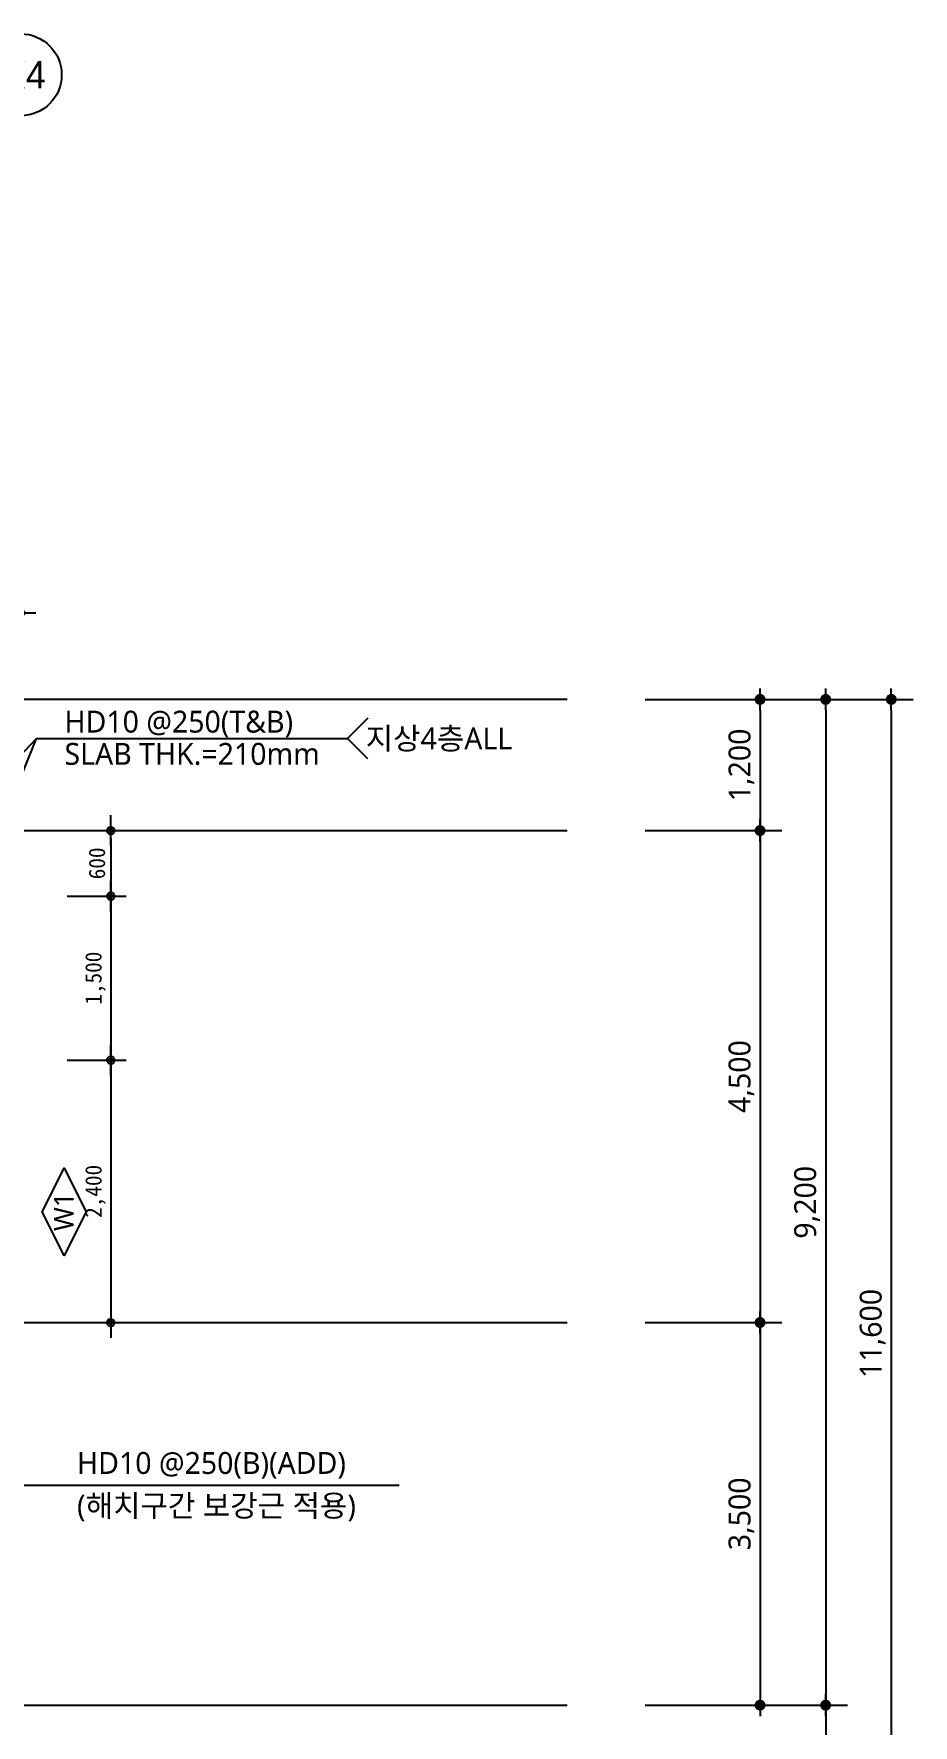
# Model space of a CAD drawing. Extents: x 4530 to 250084, y -28397 to -2308.
# Drawn here: x 149851 to 157893, y -17779 to -2308 of the extents above; entities that cross this region are included whole.
import ezdxf
from ezdxf.enums import TextEntityAlignment as Align

# ---------------------------------------------------------------- set-up
doc = ezdxf.new("R2010")
doc.units = 0
doc.header["$LTSCALE"] = 100
doc.header["$MEASUREMENT"] = 0
doc.header["$PDMODE"] = 34
doc.header["$PDSIZE"] = 3
doc.layers.get('0').update_dxf_attribs({"linetype": 'CONTINUOUS'})
doc.layers.get('Defpoints').update_dxf_attribs({"color": 171, "linetype": 'CONTINUOUS'})
for name, color, linetype in [('buble', 3, 'CONTINUOUS'), ('cen', 1, 'CONTINUOUS'), ('DIM', 1, 'CONTINUOUS'), ('S_SYM', 6, 'CONTINUOUS'), ('S_SYM(W)', 5, 'CONTINUOUS'), ('S_TXT(W)', 2, 'CONTINUOUS'), ('SDIM', 1, 'CONTINUOUS'), ('TEXT-02', 3, 'CONTINUOUS')]:
    doc.layers.add(name, color=color, linetype=linetype)
doc.styles.add('EUN-STYLE1', font='malgun.ttf')
doc.styles.add('HY울릉도M', font='')
doc.styles.get("Standard").update_dxf_attribs({"font": 'malgun.ttf'})
doc.styles.add('WL', font='')
doc.styles.add('돋움', font='')
doc.styles.get('HY울릉도M').set_extended_font_data('HY울릉도M')
doc.styles.get('WL').set_extended_font_data('Dotum')
doc.styles.get('돋움').set_extended_font_data('DotumChe')
doc.dimstyles.new('YenaA1-100', dxfattribs={"dimscale": 100, "dimtxt": 2, "dimasz": 1, "dimexe": 2, "dimexo": 3, "dimgap": 0.5, "dimtad": 1, "dimdec": 0, "dimzin": 9, "dimlunit": 6, "dimtxsty": 'STANDARD', "dimblk": 'dots', "dimcen": 0, "dimclrt": 3, "dimadec": 0, "dimazin": 0, "dimtm": 1e-09, "dimtfac": 1, "dimtdec": 0, "dimtix": 1, "dimtmove": 2, "dimatfit": 3, "dimldrblk": 'dots', "dimfxl": 1, "dimtolj": 1, "dimtzin": 0, "dimarcsym": 0})
doc.dimstyles.new('YenaA3-100-S', dxfattribs={"dimscale": 200, "dimtxt": 3, "dimasz": 0.75, "dimexe": 1.4, "dimexo": 3, "dimgap": 0.5, "dimtad": 1, "dimdec": 0, "dimdsep": 46, "dimlunit": 6, "dimtxsty": 'WL', "dimblk1": 'DIMDOT', "dimblk2": 'DIMDOT', "dimsah": 1, "dimcen": 2.5, "dimdle": 2, "dimclrd": 256, "dimclre": 256, "dimclrt": 4, "dimadec": 0, "dimazin": 0, "dimtfac": 8, "dimtdec": 0, "dimtix": 1, "dimtmove": 2, "dimatfit": 3, "dimldrblk": 'DIMDOT', "dimfxl": 1, "dimtolj": 1, "dimtzin": 0, "dimarcsym": 0})

# ---------------------------------------------------------------- blocks, each defined once
blk = doc.blocks.new('SYM(W)')
at = {"layer": 'S_SYM', "color": 5, "elevation": 0}
blk.add_lwpolyline([(160, 0), (0, -320), (-160, 0), (0, 320)], close=True, dxfattribs=at)
blk = doc.blocks.new('DIMDOT')
at = {"linetype": 'Continuous'}
blk.add_line((-2, 0), (2, 0), dxfattribs=at)
for radius in [0.5, 0.25]:
    blk.add_circle((0, 0), radius, dxfattribs=at)
blk = doc.blocks.new('*D17')
at = {"layer": 'Defpoints', "color": 0, "transparency": 16777216}
for p in [(149730, -7605), (148880, -8270), (149730, -8270)]:
    blk.add_point(p, dxfattribs=at)
at = {"layer": 'SDIM', "lineweight": -2, "transparency": 16777216}
for p, q in [((148880, -7970), (148880, -7465)), ((149730, -7970), (149730, -7465)), ((148950, -7605), (149660, -7605))]:
    blk.add_line(p, q, dxfattribs=at)
at = {"layer": 'SDIM', "lineweight": -2, "transparency": 16777216, "xscale": 70, "yscale": 70, "zscale": 70, "rotation": 180}
blk.add_blockref('DIMDOT', (148880, -7605), dxfattribs=at)
at = {"layer": 'SDIM', "lineweight": -2, "transparency": 16777216, "xscale": 70, "yscale": 70, "zscale": 70}
blk.add_blockref('DIMDOT', (149730, -7605), dxfattribs=at)
at = {"layer": 'SDIM', "color": 4, "transparency": 16777216, "insert": (149305, -7480), "char_height": 150, "attachment_point": 5, "style": '돋움'}
blk.add_mtext('\\A1;850', dxfattribs=at)
blk = doc.blocks.new('*D18')
at = {"layer": 'Defpoints', "color": 0, "transparency": 16777216}
for p in [(149856, -9596), (149856, -10196), (150554, -10196)]:
    blk.add_point(p, dxfattribs=at)
at = {"layer": 'SDIM', "lineweight": -2, "transparency": 16777216}
for p, q in [((150156, -9596), (150694, -9596)), ((150554, -9666), (150554, -10126)), ((150156, -10196), (150694, -10196))]:
    blk.add_line(p, q, dxfattribs=at)
at = {"layer": 'SDIM', "lineweight": -2, "transparency": 16777216, "xscale": 70, "yscale": 70, "zscale": 70}
for p, rotation in [((150554, -9596), 90), ((150554, -10196), 270)]:
    blk.add_blockref('DIMDOT', p, dxfattribs=dict(at, rotation=rotation))
at = {"layer": 'SDIM', "color": 4, "transparency": 16777216, "insert": (150429, -9896), "char_height": 150, "attachment_point": 5, "rotation": 90, "style": '돋움'}
blk.add_mtext('\\A1;600', dxfattribs=at)
blk = doc.blocks.new('*D19')
at = {"layer": 'Defpoints', "color": 0, "transparency": 16777216}
for p in [(149856, -10196), (149856, -11696), (150554, -11696)]:
    blk.add_point(p, dxfattribs=at)
at = {"layer": 'SDIM', "lineweight": -2, "transparency": 16777216}
for p, q in [((150156, -10196), (150694, -10196)), ((150554, -10266), (150554, -11626)), ((150156, -11696), (150694, -11696))]:
    blk.add_line(p, q, dxfattribs=at)
at = {"layer": 'SDIM', "lineweight": -2, "transparency": 16777216, "xscale": 70, "yscale": 70, "zscale": 70}
for p, rotation in [((150554, -10196), 90), ((150554, -11696), 270)]:
    blk.add_blockref('DIMDOT', p, dxfattribs=dict(at, rotation=rotation))
at = {"layer": 'SDIM', "color": 4, "transparency": 16777216, "insert": (150415, -10946), "char_height": 150, "attachment_point": 5, "rotation": 90, "style": '돋움'}
blk.add_mtext('\\A1;1,500', dxfattribs=at)
blk = doc.blocks.new('*D20')
at = {"layer": 'Defpoints', "color": 0, "transparency": 16777216}
for p in [(149856, -11696), (149856, -14096), (150554, -14096)]:
    blk.add_point(p, dxfattribs=at)
at = {"layer": 'SDIM', "lineweight": -2, "transparency": 16777216}
for p, q in [((150156, -11696), (150694, -11696)), ((150554, -11766), (150554, -14026)), ((150156, -14096), (150694, -14096))]:
    blk.add_line(p, q, dxfattribs=at)
at = {"layer": 'SDIM', "lineweight": -2, "transparency": 16777216, "xscale": 70, "yscale": 70, "zscale": 70}
for p, rotation in [((150554, -11696), 90), ((150554, -14096), 270)]:
    blk.add_blockref('DIMDOT', p, dxfattribs=dict(at, rotation=rotation))
at = {"layer": 'SDIM', "color": 4, "transparency": 16777216, "insert": (150415, -12896), "char_height": 150, "attachment_point": 5, "rotation": 90, "style": '돋움'}
blk.add_mtext('\\A1;2,400', dxfattribs=at)
blk = doc.blocks.new('dots')
blk.add_line((-1, 0), (1, 0))
at = {"const_width": 0.5}
blk.add_lwpolyline([(-0.25, 0, 1), (0.25, 0, 1)], format="xyb", close=True, dxfattribs=at)
blk = doc.blocks.new('*D171')
at = {"layer": 'Defpoints', "color": 0, "transparency": 16777216}
for p in [(155143, -8396), (155143, -19996), (157693, -19996)]:
    blk.add_point(p, dxfattribs=at)
at = {"layer": 'DIM', "color": 0, "lineweight": -2, "transparency": 16777216}
for p, q in [((155443, -8396), (157893, -8396)), ((157693, -8496), (157693, -19896)), ((155443, -19996), (157893, -19996))]:
    blk.add_line(p, q, dxfattribs=at)
at = {"layer": 'DIM', "color": 0, "lineweight": -2, "transparency": 16777216, "xscale": 100, "yscale": 100, "zscale": 100}
for p, rotation in [((157693, -8396), 90), ((157693, -19996), 270)]:
    blk.add_blockref('dots', p, dxfattribs=dict(at, rotation=rotation))
at = {"layer": 'DIM', "color": 3, "transparency": 16777216, "insert": (157523, -14196), "char_height": 200, "attachment_point": 5, "rotation": 90}
blk.add_mtext('\\A1;11,600', dxfattribs=at)
blk = doc.blocks.new('*D172')
at = {"layer": 'Defpoints', "color": 0, "transparency": 16777216}
for p in [(155143, -9596), (155143, -14096), (156493, -14096)]:
    blk.add_point(p, dxfattribs=at)
at = {"layer": 'DIM', "color": 0, "lineweight": -2, "transparency": 16777216}
for p, q in [((155443, -9596), (156693, -9596)), ((156493, -9696), (156493, -13996)), ((155443, -14096), (156693, -14096))]:
    blk.add_line(p, q, dxfattribs=at)
at = {"layer": 'DIM', "color": 0, "lineweight": -2, "transparency": 16777216, "xscale": 100, "yscale": 100, "zscale": 100}
for p, rotation in [((156493, -9596), 90), ((156493, -14096), 270)]:
    blk.add_blockref('dots', p, dxfattribs=dict(at, rotation=rotation))
at = {"layer": 'DIM', "color": 3, "transparency": 16777216, "insert": (156323, -11846), "char_height": 200, "attachment_point": 5, "rotation": 90}
blk.add_mtext('\\A1;4,500', dxfattribs=at)
blk = doc.blocks.new('*D173')
at = {"layer": 'Defpoints', "color": 0, "transparency": 16777216}
for p in [(155143, -8396), (155143, -9596), (156493, -9596)]:
    blk.add_point(p, dxfattribs=at)
at = {"layer": 'DIM', "color": 0, "lineweight": -2, "transparency": 16777216}
for p, q in [((155443, -8396), (156693, -8396)), ((156493, -8496), (156493, -9496)), ((155443, -9596), (156693, -9596))]:
    blk.add_line(p, q, dxfattribs=at)
at = {"layer": 'DIM', "color": 0, "lineweight": -2, "transparency": 16777216, "xscale": 100, "yscale": 100, "zscale": 100}
for p, rotation in [((156493, -8396), 90), ((156493, -9596), 270)]:
    blk.add_blockref('dots', p, dxfattribs=dict(at, rotation=rotation))
at = {"layer": 'DIM', "color": 3, "transparency": 16777216, "insert": (156323, -8996), "char_height": 200, "attachment_point": 5, "rotation": 90}
blk.add_mtext('\\A1;1,200', dxfattribs=at)
blk = doc.blocks.new('*D174')
at = {"layer": 'Defpoints', "color": 0, "transparency": 16777216}
for p in [(155143, -14096), (155143, -17596), (156493, -17596)]:
    blk.add_point(p, dxfattribs=at)
at = {"layer": 'DIM', "color": 0, "lineweight": -2, "transparency": 16777216}
for p, q in [((155443, -14096), (156693, -14096)), ((156493, -14196), (156493, -17496)), ((155443, -17596), (156693, -17596))]:
    blk.add_line(p, q, dxfattribs=at)
at = {"layer": 'DIM', "color": 0, "lineweight": -2, "transparency": 16777216, "xscale": 100, "yscale": 100, "zscale": 100}
for p, rotation in [((156493, -14096), 90), ((156493, -17596), 270)]:
    blk.add_blockref('dots', p, dxfattribs=dict(at, rotation=rotation))
at = {"layer": 'DIM', "color": 3, "transparency": 16777216, "insert": (156323, -15846), "char_height": 200, "attachment_point": 5, "rotation": 90}
blk.add_mtext('\\A1;3,500', dxfattribs=at)
blk = doc.blocks.new('*D175')
at = {"layer": 'Defpoints', "color": 0, "transparency": 16777216}
for p in [(155143, -17596), (155143, -19996), (157093, -19996)]:
    blk.add_point(p, dxfattribs=at)
at = {"layer": 'DIM', "color": 0, "lineweight": -2, "transparency": 16777216}
for p, q in [((155443, -17596), (157293, -17596)), ((157093, -17696), (157093, -19896)), ((155443, -19996), (157293, -19996))]:
    blk.add_line(p, q, dxfattribs=at)
at = {"layer": 'DIM', "color": 0, "lineweight": -2, "transparency": 16777216, "xscale": 100, "yscale": 100, "zscale": 100}
for p, rotation in [((157093, -17596), 90), ((157093, -19996), 270)]:
    blk.add_blockref('dots', p, dxfattribs=dict(at, rotation=rotation))
at = {"layer": 'DIM', "color": 3, "transparency": 16777216, "insert": (156923, -18796), "char_height": 200, "attachment_point": 5, "rotation": 90}
blk.add_mtext('\\A1;2,400', dxfattribs=at)
blk = doc.blocks.new('*D119')
at = {"layer": 'Defpoints', "color": 0, "transparency": 16777216}
for p in [(155143, -8396), (155143, -17596), (157093, -17596)]:
    blk.add_point(p, dxfattribs=at)
at = {"layer": 'DIM', "color": 0, "lineweight": -2, "transparency": 16777216}
for p, q in [((155443, -8396), (157293, -8396)), ((157093, -8496), (157093, -17496)), ((155443, -17596), (157293, -17596))]:
    blk.add_line(p, q, dxfattribs=at)
at = {"layer": 'DIM', "color": 0, "lineweight": -2, "transparency": 16777216, "xscale": 100, "yscale": 100, "zscale": 100}
for p, rotation in [((157093, -8396), 90), ((157093, -17596), 270)]:
    blk.add_blockref('dots', p, dxfattribs=dict(at, rotation=rotation))
at = {"layer": 'DIM', "color": 3, "transparency": 16777216, "insert": (156923, -12996), "char_height": 200, "attachment_point": 5, "rotation": 90}
blk.add_mtext('\\A1;9,200', dxfattribs=at)

msp = doc.modelspace()

# ---------------------------------------------------------------- linework, layer by layer
at = {"layer": 'buble'}
msp.add_circle((149730.2, -2683), 375, dxfattribs=at)
at = {"layer": 'cen'}
for p, q in [((134930.2, -8395.5), (154730.2, -8395.5)), ((134930.2, -9595.5), (154730.2, -9595.5)), ((134930.2, -14095.5), (154730.2, -14095.5)), ((134930.2, -17595.5), (154730.2, -17595.5))]:
    msp.add_line(p, q, dxfattribs=at)
at = {"layer": 'S_SYM'}
for p, q in [((152904.6, -8568.5), (152719.1, -8754)), ((148267.7, -10443.1), (149875.5, -8754)), ((148944, -11063.5), (149875.5, -8754)), ((149875.5, -8754), (152719.1, -8754)), ((152904.6, -8939.4), (152719.1, -8754)), ((149513.3, -15584.1), (153193.3, -15584.1))]:
    msp.add_line(p, q, dxfattribs=at)

# ---------------------------------------------------------------- block references
at = {"layer": 'S_SYM(W)', "xscale": 1.249999999998863, "yscale": 1.249999999998863, "zscale": 1.249999999998863}
msp.add_blockref('SYM(W)', (150128.5, -13082.8), dxfattribs=at)

# ---------------------------------------------------------------- texts
at = {"layer": 'buble', "style": 'HY울릉도M'}
msp.add_text('X4', height=250, dxfattribs=at).set_placement((149759.9, -2683), align=Align.MIDDLE)
at = {"layer": 'S_TXT(W)', "style": 'EUN-STYLE1'}
msp.add_text('W1', height=180, rotation=90, dxfattribs=at).set_placement((150124.2, -13082.8, 0), align=Align.MIDDLE_CENTER)
at = {"layer": 'TEXT-02', "style": 'EUN-STYLE1'}
for s, p in [('HD10 @250(T&B)', (150131, -8599.8)), ('지상4층ALL', (152885.6, -8754)), ('SLAB THK.=210mm', (150131, -8894.6)), ('HD10 @250(B)(ADD)', (150246.2, -15380.9)), ('(해치구간 보강근 적용)', (150246.2, -15771.2))]:
    msp.add_text(s, height=200, dxfattribs=at).set_placement(p, align=Align.MIDDLE_LEFT)

# ---------------------------------------------------------------- dimensions: what is measured, and where the dimension line sits
at = {"layer": 'DIM'}
for base, p1, p2, picture, middle in [((157693.2, -19995.5), (155143.2, -8395.5), (155143.2, -19995.5), '*D171', (157522.6, -14195.5)), ((156493.2, -9595.5), (155143.2, -8395.5), (155143.2, -9595.5), '*D173', (156322.6, -8995.5)), ((157093.2, -17595.5), (155143.2, -8395.5), (155143.2, -17595.5), '*D119', (156923.1, -12995.5)), ((156493.2, -14095.5), (155143.2, -9595.5), (155143.2, -14095.5), '*D172', (156323.1, -11845.5)), ((156493.2, -17595.5), (155143.2, -14095.5), (155143.2, -17595.5), '*D174', (156323.1, -15845.5)), ((157093.2, -19995.5), (155143.2, -17595.5), (155143.2, -19995.5), '*D175', (156923.1, -18795.5))]:
    dim = msp.add_linear_dim(base=base, p1=p1, p2=p2, angle=270, dimstyle='YenaA1-100', dxfattribs=at)
    dim.commit()
    dim.dimension.update_dxf_attribs({"geometry": picture, "text_midpoint": middle})
at = {"layer": 'SDIM'}
dim = msp.add_linear_dim(base=(149730.2, -7605), p1=(148880.2, -8270.5), p2=(149730.2, -8270.5), dimstyle='YenaA3-100-S', override={"dimscale": 100, "dimtxt": 1.5, "dimasz": 0.7, "dimtxsty": '돋움'}, dxfattribs=at)
dim.commit()
dim.dimension.update_dxf_attribs({"geometry": '*D17', "text_midpoint": (149305.2, -7479.9)})
for base, p1, p2, picture, middle in [((150554.3, -10195.5), (149856.4, -9595.5), (149856.4, -10195.5), '*D18', (150429.2, -9895.5)), ((150554.3, -11695.5), (149856.4, -10195.5), (149856.4, -11695.5), '*D19', (150415, -10945.5)), ((150554.3, -14095.5), (149856.4, -11695.5), (149856.4, -14095.5), '*D20', (150415, -12895.5))]:
    dim = msp.add_linear_dim(base=base, p1=p1, p2=p2, angle=270, dimstyle='YenaA3-100-S', override={"dimscale": 100, "dimtxt": 1.5, "dimasz": 0.7, "dimtxsty": '돋움'}, dxfattribs=at)
    dim.commit()
    dim.dimension.update_dxf_attribs({"geometry": picture, "text_midpoint": middle})

doc.saveas('drawing.dxf')
